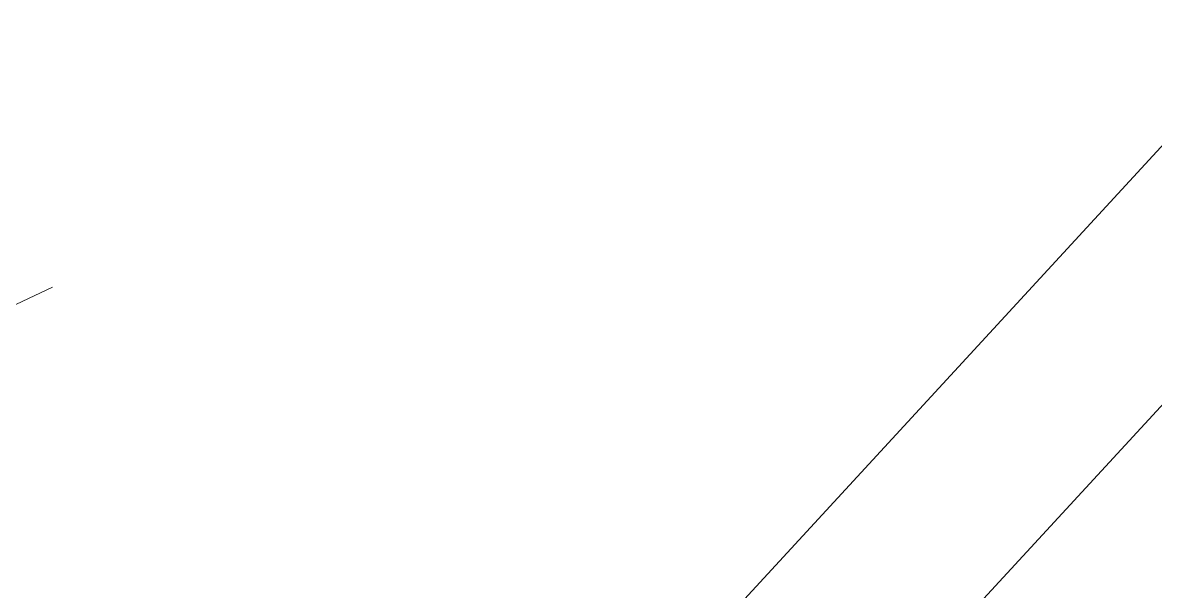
# Model space of a CAD drawing. Extents: x 2498567 to 2501210, y 7092229 to 7094464.
# Drawn here: x 2499034.219 to 2499036.799, y 7093297.664 to 7093298.958 of the extents above; entities that cross this region are included whole.
import ezdxf

# ---------------------------------------------------------------- set-up
doc = ezdxf.new("R2010")
doc.units = 0
doc.header["$MEASUREMENT"] = 0
doc.linetypes.add('HIDDEN', pattern=[0.375, 0.25, -0.125])
doc.layers.add('2', color=7, linetype='Continuous', lineweight=0)
doc.layers.add('GRID', color=254, linetype='HIDDEN')

msp = doc.modelspace()

# ---------------------------------------------------------------- linework, layer by layer
at = {"layer": '2', "color": 7, "linetype": 'Continuous', "lineweight": 0, "flags": 128}
for points in [[(2499046.6775, 7093312.6604), (2499042.2894, 7093305.2414), (2499038.5904, 7093300.6051), (2499035.8196, 7093297.5988), (2499032.1115, 7093294.6404), (2499029.1606, 7093292.2693), (2499023.4714, 7093289.0173), (2499008.0815, 7093281.3124), (2498988.8221, 7093271.8922), (2498967.7447, 7093261.3005), (2498957.9313, 7093256.1313), (2498942.5728, 7093248.5155), (2498915.0249, 7093234.9421), (2498882.2179, 7093218.5551), (2498855.1011, 7093204.9812), (2498817.0284, 7093185.9853), (2498799.6887, 7093177.1925), (2498785.6473, 7093170.0887)], [(2499047.0218, 7093312.4567), (2499042.6194, 7093305.0137), (2499038.8942, 7093300.3445), (2499036.093, 7093297.3052), (2499032.3615, 7093294.3282), (2499029.3866, 7093291.9377), (2499023.6603, 7093288.6646), (2499008.2589, 7093280.9539), (2498988.9997, 7093271.5338), (2498967.9277, 7093260.9448), (2498958.1134, 7093255.7751), (2498942.7501, 7093248.1569), (2498915.2027, 7093234.5837), (2498882.3968, 7093218.1973), (2498855.2799, 7093204.6234), (2498817.2082, 7093185.628), (2498799.8694, 7093176.8356), (2498785.8004, 7093169.7179)]]:
    msp.add_lwpolyline(points, dxfattribs=at)
at = {"layer": 'GRID', "color": 252, "linetype": 'HIDDEN', "lineweight": 0, "ltscale": 35}
msp.add_line((2498764.657, 7093172.6334), (2500744.2856, 7094095.6918), dxfattribs=at)

doc.saveas('drawing.dxf')
